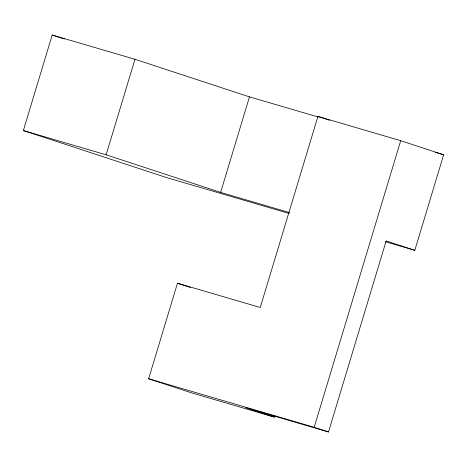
<?xml version="1.0" encoding="UTF-8"?>
<svg xmlns="http://www.w3.org/2000/svg" width="467" height="467" viewBox="0 0 467 467"><rect width="100%" height="100%" fill="white"/><g stroke="black" fill="none" stroke-linecap="round" stroke-linejoin="round"><path stroke-width="0.7" d="M289.073 213.466L166.48 177.536L23.35 130.55L52.193 35.019L134.969 59.28L249.471 96.867L318.336 117.054M289.493 212.584L220.628 192.398L106.126 154.81L134.969 59.28M274.771 415.723L274.345 417.119L191.569 392.858L148.634 378.76L177.478 283.23L260.253 307.49L317.934 116.429L400.709 140.69L443.65 154.787L414.807 250.318L385.468 241.719M220.628 192.398L249.471 96.867M414.807 250.318L386.18 240.919L328.494 431.981L314.186 427.282L400.709 140.69M435.267 152.33L443.65 154.787M23.35 130.55L106.126 154.81M148.634 378.76L314.186 427.282M328.494 431.981L245.724 407.72L274.345 417.119M317.934 116.429L329.521 120.235M52.193 35.019L64.464 39.047M177.478 283.23L190.425 287.485"/></g></svg>
